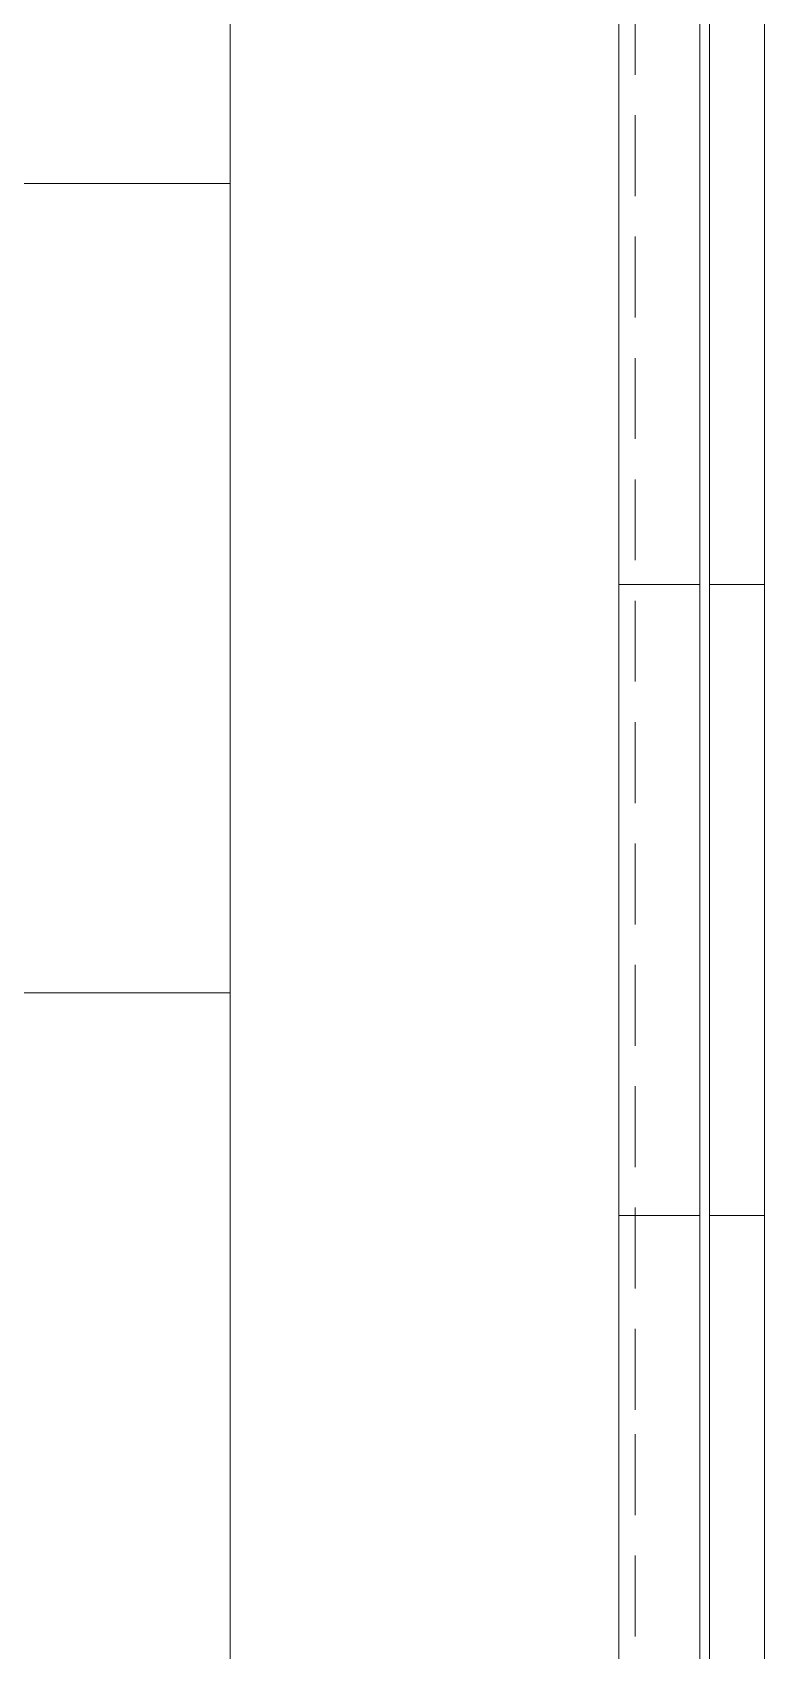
# Model space of a CAD drawing. Header units: metres. Extents: x -17822 to 152406, y -4219 to 19791.
# Drawn here: x 116352 to 116578, y 697 to 1197 of the extents above; entities that cross this region are included whole.
import ezdxf

# ---------------------------------------------------------------- set-up
doc = ezdxf.new("R2010")
doc.units = ezdxf.units.M
doc.header["$LTSCALE"] = 100
doc.header["$MEASUREMENT"] = 0
doc.linetypes.add('HIDDEN', pattern=[0.375, 0.25, -0.125])
for name, color, linetype, lineweight in [('06A', 9, 'Continuous', 9), ('06D', 9, 'Continuous', 9), ('15', 9, 'Continuous', 9)]:
    doc.layers.add(name, color=color, linetype=linetype, lineweight=lineweight)

# ---------------------------------------------------------------- blocks, each defined once
blk = doc.blocks.new('p-harpusta-ust')
at = {"layer": '06A'}
for points in [[(2204.54, 3700), (712.54, 3700), (712.54, 3595), (729.54, 3595), (729.54, 3683), (2237.54, 3683), (2237.54, -103), (729.54, -103), (729.54, -3), (-30.46, -3), (-30.46, -20), (712.54, -20), (712.54, -120), (2204.54, -120)], [(1310, 3700), (1310, 3683.01)], [(1505, 3700), (1505, 3683)], [(1310, 3680), (1310, 3655)], [(2204.54, -75), (757.54, -75), (757.54, 25), (-30.46, 25), (-30.46, 0), (732.54, 0), (732.54, -100), (2234.54, -100), (2234.54, 3680), (732.54, 3680), (732.54, 3595), (757.54, 3595), (757.54, 3655), (2204.54, 3655)], [(1505, 3680), (1505, 3655)]]:
    blk.add_lwpolyline(points, dxfattribs=at)
at = {"layer": '06D', "linetype": 'HIDDEN'}
for points in [[(732.54, 3595), (732.54, 3680), (1572.54, 3680), (2204.54, 3680)], [(752.54, 3595), (752.54, 3660), (1572.54, 3660), (2204.54, 3660)]]:
    blk.add_lwpolyline(points, dxfattribs=at)
at = {"layer": '15'}
blk.add_lwpolyline([(729.54, 3595), (729.54, 3683), (2237.54, 3683), (2237.54, -103), (729.54, -103), (729.54, -3), (-30.46, -3), (-30.46, 0), (732.54, 0), (732.54, -100), (2234.54, -100), (2234.54, 3680), (732.54, 3680), (732.54, 3595)], close=True, dxfattribs=at)
blk = doc.blocks.new('p-cati_vw')
at = {"layer": '06D'}
for points in [[(3152, -3675.03), (3152, 54.97), (1705, 54.97), (1705, -1115), (920, -1115), (920, -1520), (45, -1517.03), (45, -3135), (920, -3135), (920, -3575.03), (1705, -3575.03), (1705, -3675.03)], [(1883.6, -565), (2133.6, -565), (2133.6, -65), (1883.6, -65)], [(2133.6, -565), (2383.6, -565), (2383.6, -65), (2133.6, -65)], [(2383.6, -565), (2633.6, -565), (2633.6, -65), (2383.6, -65)]]:
    blk.add_lwpolyline(points, close=True, dxfattribs=at)
at = {"layer": '06D', "rotation": 1.082915e-10}
blk.add_blockref('p-harpusta-ust', (947.46, -3600.03), dxfattribs=at)

msp = doc.modelspace()

# ---------------------------------------------------------------- block references
at = {"layer": '06D', "rotation": 269.9999999998917}
msp.add_blockref('p-cati_vw', (116478.49, 3283.68), dxfattribs=at)

doc.saveas('drawing.dxf')
